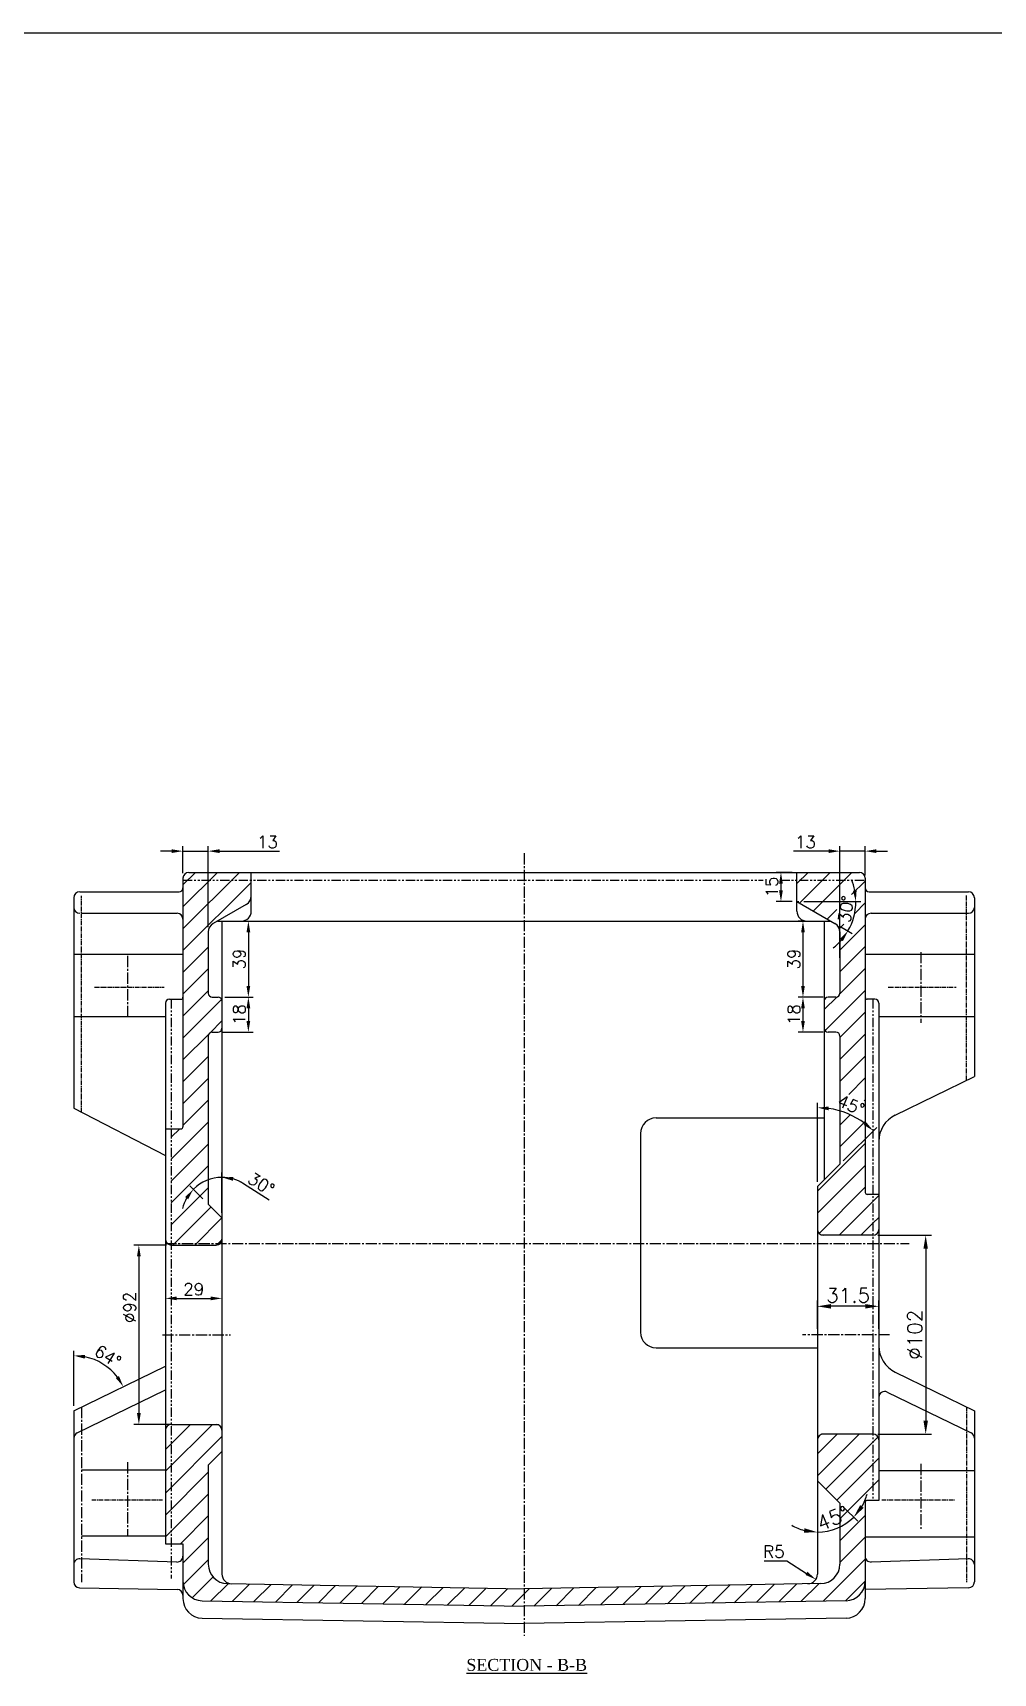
# Model space of a CAD drawing. Header units: millimetres. Extents: x -3508 to 12243, y -3609 to 4092.
# Drawn here: x -88 to 405, y 206 to 1048 of the extents above; entities that cross this region are included whole.
import ezdxf

# ---------------------------------------------------------------- set-up
doc = ezdxf.new("R2010")
doc.units = ezdxf.units.MM
doc.header["$LTSCALE"] = 0.3
doc.header["$PDSIZE"] = -50
doc.linetypes.add('CENTER2', pattern=[28.575, 19.05, -3.175, 3.175, -3.175])
doc.linetypes.add('PHANTOM2', pattern=[31.75, 15.875, -3.175, 3.175, -3.175, 3.175, -3.175])
for name, color, linetype in [('center', 1, 'CENTER2'), ('CHAIN ...', 8, 'PHANTOM2'), ('ht', 6, 'Continuous')]:
    doc.layers.add(name, color=color, linetype=linetype)
doc.styles.add('ROMANTIC', font='romantic.ttf')
doc.styles.add('rs', font='romans.shx')
doc.dimstyles.new('sarab', dxfattribs={"dimscale": 3, "dimtxt": 2.5, "dimasz": 2.3, "dimexe": 1, "dimexo": 1, "dimtad": 1, "dimdec": 3, "dimdsep": 46, "dimtxsty": 'rs', "dimcen": 0, "dimclrd": 1, "dimclre": 1, "dimclrt": 7, "dimadec": 3, "dimazin": 2, "dimtfac": 1, "dimtdec": 3, "dimtmove": 0, "dimatfit": 3, "dimfxl": 0, "dimarcsym": 0})
doc.dimstyles.new('sarab$0', dxfattribs={"dimscale": 3, "dimtxt": 2.5, "dimasz": 2.3, "dimexe": 1, "dimexo": 1, "dimtad": 1, "dimdec": 3, "dimdsep": 46, "dimtxsty": 'rs', "dimcen": 0, "dimclrd": 1, "dimclre": 1, "dimclrt": 7, "dimadec": 3, "dimazin": 2, "dimtfac": 1, "dimtdec": 3, "dimtmove": 0, "dimatfit": 3, "dimfxl": 0, "dimarcsym": 0})
pattern_1 = [(45, (-6131.779, -43.694), (-5.61266, 5.61266), [])]

# ---------------------------------------------------------------- blocks, each defined once
blk = doc.blocks.new('*D1334')
at = {"color": 1, "lineweight": -2, "transparency": 16777216}
for p, q in [((-16.28, 628.17), (-22.03, 628.17)), ((-10.53, 616.79), (-10.53, 630.67)), ((-10.53, 628.17), (2.47, 628.17)), ((2.47, 589.2), (2.47, 630.67)), ((8.22, 628.17), (38.99, 628.17))]:
    blk.add_line(p, q, dxfattribs=at)
at = {"color": 1, "transparency": 16777216}
for points in [[(-16.28, 629.13), (-16.28, 627.21), (-10.53, 628.17)], [(8.22, 629.13), (8.22, 627.21), (2.47, 628.17)]]:
    blk.add_solid(points, dxfattribs=at)
at = {"layer": 'Defpoints', "color": 0, "transparency": 16777216}
for p in [(2.47, 628.17), (-10.53, 614.29), (2.47, 586.7)]:
    blk.add_point(p, dxfattribs=at)
at = {"color": 7, "transparency": 16777216, "insert": (32.81, 632.86), "char_height": 6.25, "attachment_point": 5, "style": 'rs'}
blk.add_mtext('13', dxfattribs=at)
blk = doc.blocks.new('*D1335')
at = {"color": 1, "lineweight": -2, "transparency": 16777216}
for p, q in [((-19.53, 424.29), (-19.53, 396.19)), ((9.47, 424.29), (9.47, 396.19)), ((-13.78, 398.69), (3.72, 398.69))]:
    blk.add_line(p, q, dxfattribs=at)
at = {"color": 1, "transparency": 16777216}
for points in [[(-13.78, 399.65), (-13.78, 397.73), (-19.53, 398.69)], [(3.72, 399.65), (3.72, 397.73), (9.47, 398.69)]]:
    blk.add_solid(points, dxfattribs=at)
at = {"layer": 'Defpoints', "color": 0, "transparency": 16777216}
for p in [(-19.53, 426.79), (9.47, 426.79), (9.47, 398.69)]:
    blk.add_point(p, dxfattribs=at)
at = {"color": 7, "transparency": 16777216, "insert": (-5.03, 403.38), "char_height": 6.25, "attachment_point": 5, "style": 'rs'}
blk.add_mtext('29', dxfattribs=at)
blk = doc.blocks.new('*D1336')
at = {"color": 1, "lineweight": -2, "transparency": 16777216}
for p, q in [((-19.03, 426.04), (-35.66, 426.04)), ((-33.16, 420.29), (-33.16, 339.79)), ((-16.53, 334.04), (-35.66, 334.04))]:
    blk.add_line(p, q, dxfattribs=at)
at = {"color": 1, "transparency": 16777216}
for points in [[(-34.12, 420.29), (-32.2, 420.29), (-33.16, 426.04)], [(-34.12, 339.79), (-32.2, 339.79), (-33.16, 334.04)]]:
    blk.add_solid(points, dxfattribs=at)
at = {"layer": 'Defpoints', "color": 0, "transparency": 16777216}
for p in [(-16.53, 426.04), (-33.16, 334.04), (-14.03, 334.04)]:
    blk.add_point(p, dxfattribs=at)
at = {"color": 7, "transparency": 16777216, "insert": (-37.85, 394.05), "char_height": 6.25, "attachment_point": 5, "rotation": 90, "style": 'rs'}
blk.add_mtext('%%C92', dxfattribs=at)
blk = doc.blocks.new('*D1193')
at = {"color": 1, "lineweight": -2, "transparency": 16777216}
for p, q in [((345.97, 431.04), (373.5, 431.04)), ((370.5, 424.14), (370.5, 335.94)), ((345.97, 329.04), (373.5, 329.04))]:
    blk.add_line(p, q, dxfattribs=at)
at = {"color": 1, "transparency": 16777216}
for points in [[(369.35, 424.14), (371.65, 424.14), (370.5, 431.04)], [(369.35, 335.94), (371.65, 335.94), (370.5, 329.04)]]:
    blk.add_solid(points, dxfattribs=at)
at = {"layer": 'Defpoints', "color": 0, "transparency": 16777216}
for p in [(342.97, 431.04), (342.97, 329.04), (370.5, 329.04)]:
    blk.add_point(p, dxfattribs=at)
at = {"color": 7, "transparency": 16777216, "insert": (364.88, 380.04), "char_height": 7.5, "attachment_point": 5, "rotation": 90, "style": 'rs'}
blk.add_mtext('%%C102', dxfattribs=at)
blk = doc.blocks.new('*D1337')
at = {"color": 1, "lineweight": -2, "transparency": 16777216}
for p, q in [((23.53, 592.29), (25.52, 592.29)), ((23.02, 586.54), (23.02, 559.04)), ((10.97, 553.29), (25.52, 553.29))]:
    blk.add_line(p, q, dxfattribs=at)
at = {"color": 1, "transparency": 16777216}
for points in [[(22.06, 586.54), (23.98, 586.54), (23.02, 592.29)], [(22.06, 559.04), (23.98, 559.04), (23.02, 553.29)]]:
    blk.add_solid(points, dxfattribs=at)
at = {"layer": 'Defpoints', "color": 0, "transparency": 16777216}
for p in [(21.03, 592.29), (8.47, 553.29), (23.02, 553.29)]:
    blk.add_point(p, dxfattribs=at)
at = {"color": 7, "transparency": 16777216, "insert": (18.33, 572.79), "char_height": 6.25, "attachment_point": 5, "rotation": 90, "style": 'rs'}
blk.add_mtext('39', dxfattribs=at)
blk = doc.blocks.new('*D1338')
at = {"color": 1, "lineweight": -2, "transparency": 16777216}
for p, q in [((10.97, 553.29), (25.52, 553.29)), ((23.02, 547.54), (23.02, 541.04)), ((9.97, 535.29), (25.52, 535.29))]:
    blk.add_line(p, q, dxfattribs=at)
at = {"color": 1, "transparency": 16777216}
for points in [[(22.06, 547.54), (23.98, 547.54), (23.02, 553.29)], [(22.06, 541.04), (23.98, 541.04), (23.02, 535.29)]]:
    blk.add_solid(points, dxfattribs=at)
at = {"layer": 'Defpoints', "color": 0, "transparency": 16777216}
for p in [(8.47, 553.29), (7.47, 535.29), (23.02, 535.29)]:
    blk.add_point(p, dxfattribs=at)
at = {"color": 7, "transparency": 16777216, "insert": (18.33, 544.29), "char_height": 6.25, "attachment_point": 5, "rotation": 90, "style": 'rs'}
blk.add_mtext('18', dxfattribs=at)
blk = doc.blocks.new('*D1339')
at = {"color": 1, "lineweight": -2, "transparency": 16777216}
for p, q in [((9.47, 442.54), (9.47, 463.28)), ((-0.3, 449.81), (-6.96, 456.48)), ((20.52, 457.6), (33.75, 449.27))]:
    blk.add_line(p, q, dxfattribs=at)
for start, end in [(90, 135), (57.81543, 90), (58.13433, 74.06717), (150.93283, 166.86567)]:
    blk.add_arc((9.47, 440.04), 20.74, start, end, dxfattribs=at)
at = {"color": 1, "transparency": 16777216}
for points in [[(-9.42, 450.69), (-7.89, 449.54), (-5.2, 454.71)], [(15.03, 459.04), (15.3, 460.94), (9.47, 460.78)]]:
    blk.add_solid(points, dxfattribs=at)
at = {"layer": 'Defpoints', "color": 0, "transparency": 16777216}
for p in [(-0.9, 458), (1.47, 448.04), (9.47, 440.04), (9.47, 440.04), (9.47, 257.25)]:
    blk.add_point(p, dxfattribs=at)
at = {"color": 7, "transparency": 16777216, "insert": (29.63, 457.4), "char_height": 6.25, "attachment_point": 5, "rotation": 327.81543, "style": 'rs'}
blk.add_mtext('30%%D', dxfattribs=at)
blk = doc.blocks.new('*D1194')
at = {"color": 1, "lineweight": -2, "transparency": 16777216}
blk.add_line((-66.53, 343.56), (-66.53, 371.8), dxfattribs=at)
blk.add_arc((-66.53, 341.06), 28.24, 37.69053, 78.31338, dxfattribs=at)
at = {"color": 1, "transparency": 16777216}
for points in [[(-60.91, 367.76), (-60.71, 369.67), (-66.53, 369.3)], [(-43.37, 358.83), (-45, 357.82), (-41.15, 353.44)]]:
    blk.add_solid(points, dxfattribs=at)
at = {"layer": 'Defpoints', "color": 0, "transparency": 16777216}
for p in [(-23.53, 362.04), (-47.39, 361.83), (-70.53, 339.11), (-66.53, 341.06), (-66.53, 251.18)]:
    blk.add_point(p, dxfattribs=at)
at = {"color": 7, "transparency": 16777216, "insert": (-49.08, 368.98), "char_height": 6.25, "attachment_point": 5, "rotation": 328.00195, "style": 'rs'}
blk.add_mtext('64°', dxfattribs=at)
blk = doc.blocks.new('*D1340')
at = {"color": 1, "lineweight": -2, "transparency": 16777216}
for p, q in [((306.97, 592.29), (305.05, 592.29)), ((307.55, 586.54), (307.55, 559.04)), ((317.97, 553.29), (305.05, 553.29))]:
    blk.add_line(p, q, dxfattribs=at)
at = {"color": 1, "transparency": 16777216}
for points in [[(306.59, 586.54), (308.51, 586.54), (307.55, 592.29)], [(306.59, 559.04), (308.51, 559.04), (307.55, 553.29)]]:
    blk.add_solid(points, dxfattribs=at)
at = {"layer": 'Defpoints', "color": 0, "transparency": 16777216}
for p in [(309.47, 592.29), (307.55, 553.29), (320.47, 553.29)]:
    blk.add_point(p, dxfattribs=at)
at = {"color": 7, "transparency": 16777216, "insert": (302.86, 572.79), "char_height": 6.25, "attachment_point": 5, "rotation": 90, "style": 'rs'}
blk.add_mtext('39', dxfattribs=at)
blk = doc.blocks.new('*D1341')
at = {"color": 1, "lineweight": -2, "transparency": 16777216}
for p, q in [((317.97, 553.29), (305.05, 553.29)), ((307.55, 547.54), (307.55, 541.04)), ((317.97, 535.29), (305.05, 535.29))]:
    blk.add_line(p, q, dxfattribs=at)
at = {"color": 1, "transparency": 16777216}
for points in [[(306.59, 547.54), (308.51, 547.54), (307.55, 553.29)], [(306.59, 541.04), (308.51, 541.04), (307.55, 535.29)]]:
    blk.add_solid(points, dxfattribs=at)
at = {"layer": 'Defpoints', "color": 0, "transparency": 16777216}
for p in [(320.47, 553.29), (307.55, 535.29), (320.47, 535.29)]:
    blk.add_point(p, dxfattribs=at)
at = {"color": 7, "transparency": 16777216, "insert": (302.86, 544.29), "char_height": 6.25, "attachment_point": 5, "rotation": 90, "style": 'rs'}
blk.add_mtext('18', dxfattribs=at)
blk = doc.blocks.new('*D1342')
at = {"color": 1, "lineweight": -2, "transparency": 16777216}
blk.add_line((328.59, 291.42), (335.71, 284.3), dxfattribs=at)
for start, end in [(330.05644, 345.11287), (270, 315), (239.88713, 254.94356)]:
    blk.add_arc((314.97, 305.04), 26.33, start, end, dxfattribs=at)
at = {"color": 1, "transparency": 16777216}
for points in [[(338.7, 291.2), (336.88, 292.59), (333.59, 286.42)], [(308.28, 280.75), (307.98, 278.47), (314.97, 278.71)]]:
    blk.add_solid(points, dxfattribs=at)
at = {"layer": 'Defpoints', "color": 0, "transparency": 16777216}
for p in [(314.97, 456.04), (314.97, 305.04), (326.47, 293.54), (321.79, 279.6), (314.97, 257.19)]:
    blk.add_point(p, dxfattribs=at)
at = {"color": 7, "transparency": 16777216, "insert": (322.9, 285.91), "char_height": 7.5, "attachment_point": 5, "rotation": 22.5, "style": 'rs'}
blk.add_mtext('45°', dxfattribs=at)
blk = doc.blocks.new('*D1343')
at = {"color": 1, "lineweight": -2, "transparency": 16777216}
for p, q in [((314.97, 383.04), (314.97, 397.61)), ((346.47, 383.04), (346.47, 397.61)), ((339.57, 394.61), (321.87, 394.61))]:
    blk.add_line(p, q, dxfattribs=at)
at = {"color": 1, "transparency": 16777216}
for points in [[(321.87, 395.76), (321.87, 393.46), (314.97, 394.61)], [(339.57, 395.76), (339.57, 393.46), (346.47, 394.61)]]:
    blk.add_solid(points, dxfattribs=at)
at = {"layer": 'Defpoints', "color": 0, "transparency": 16777216}
for p in [(314.97, 394.61), (314.97, 380.04), (346.47, 380.04)]:
    blk.add_point(p, dxfattribs=at)
at = {"color": 7, "transparency": 16777216, "insert": (330.72, 400.23), "char_height": 7.5, "attachment_point": 5, "style": 'rs'}
blk.add_mtext('31.5', dxfattribs=at)
blk = doc.blocks.new('*D1426')
at = {"color": 1, "lineweight": -2, "transparency": 16777216}
for p, q in [((301.97, 617.29), (293.75, 617.29)), ((296.25, 611.54), (296.25, 608.04)), ((301.97, 602.29), (293.75, 602.29))]:
    blk.add_line(p, q, dxfattribs=at)
at = {"color": 1, "transparency": 16777216}
for points in [[(295.29, 611.54), (297.21, 611.54), (296.25, 617.29)], [(295.29, 608.04), (297.21, 608.04), (296.25, 602.29)]]:
    blk.add_solid(points, dxfattribs=at)
at = {"layer": 'Defpoints', "color": 0, "transparency": 16777216}
for p in [(304.47, 617.29), (296.25, 602.29), (304.47, 602.29)]:
    blk.add_point(p, dxfattribs=at)
at = {"color": 7, "transparency": 16777216, "insert": (291.56, 609.79), "char_height": 6.25, "attachment_point": 5, "rotation": 90, "style": 'rs'}
blk.add_mtext('15', dxfattribs=at)
blk = doc.blocks.new('*D1453')
at = {"color": 1, "lineweight": -2, "transparency": 16777216}
for p, q in [((307.95, 602.29), (337.17, 602.29)), ((326.14, 589.78), (332.79, 585.94))]:
    blk.add_line(p, q, dxfattribs=at)
for start, end in [(10.92792, 21.85584), (330, 360), (308.14416, 319.07208)]:
    blk.add_arc((304.47, 602.29), 30.19, start, end, dxfattribs=at)
at = {"color": 1, "transparency": 16777216}
for points in [[(335.07, 608.1), (333.16, 607.92), (334.67, 602.29)], [(326.5, 583.07), (328.06, 581.95), (330.62, 587.19)]]:
    blk.add_solid(points, dxfattribs=at)
at = {"layer": 'Defpoints', "color": 0, "transparency": 16777216}
for p in [(304.47, 602.29), (304.47, 602.29), (305.45, 602.29), (323.97, 591.03), (332.84, 591.96)]:
    blk.add_point(p, dxfattribs=at)
at = {"color": 7, "transparency": 16777216, "insert": (329.68, 598.39), "char_height": 6.25, "attachment_point": 5, "rotation": 81.20983, "style": 'rs'}
blk.add_mtext('30°', dxfattribs=at)
blk = doc.blocks.new('*D1211')
at = {"color": 1, "lineweight": -2, "transparency": 16777216}
for p, q in [((287.56, 264.07), (299.24, 264.07)), ((299.24, 264.07), (309.34, 257.58))]:
    blk.add_line(p, q, dxfattribs=at)
at = {"color": 1, "transparency": 16777216}
blk.add_solid([(309.86, 258.39), (308.82, 256.78), (314.18, 254.47)], dxfattribs=at)
at = {"layer": 'Defpoints', "color": 0, "transparency": 16777216}
for p in [(309.97, 257.18), (314.18, 254.47)]:
    blk.add_point(p, dxfattribs=at)
at = {"color": 7, "transparency": 16777216, "insert": (292.62, 268.76), "char_height": 6.25, "attachment_point": 5, "style": 'rs'}
blk.add_mtext('R5', dxfattribs=at)
blk = doc.blocks.new('_DatumFilled')
at = {"color": 0, "linetype": 'ByBlock'}
blk.add_solid([(0, 0.58), (-1, 0), (0, -0.58)], dxfattribs=at)
blk = doc.blocks.new('*D1281')
at = {"color": 1, "lineweight": -2, "transparency": 16777216}
for p, q in [((314.97, 458.54), (314.97, 499.05)), ((328.24, 469.31), (345.39, 486.45))]:
    blk.add_line(p, q, dxfattribs=at)
blk.add_arc((314.97, 456.04), 40.51, 53.13907, 81.86093, dxfattribs=at)
at = {"color": 1, "transparency": 16777216}
for points in [[(320.64, 495.19), (320.78, 497.1), (314.97, 496.55)], [(339.9, 489.18), (338.65, 487.73), (343.62, 484.69)]]:
    blk.add_solid(points, dxfattribs=at)
at = {"layer": 'Defpoints', "color": 0, "transparency": 16777216}
for p in [(335.23, 491.12), (326.47, 467.54), (314.97, 456.04), (314.97, 456.04), (314.97, 257.19)]:
    blk.add_point(p, dxfattribs=at)
at = {"color": 7, "transparency": 16777216, "insert": (332.27, 497.8), "char_height": 6.25, "attachment_point": 5, "rotation": 337.5, "style": 'rs'}
blk.add_mtext('45°', dxfattribs=at)
blk = doc.blocks.new('*D1548')
at = {"color": 1, "lineweight": -2, "transparency": 16777216}
for p, q in [((320.72, 628.17), (302.62, 628.17)), ((326.47, 573.49), (326.47, 630.67)), ((339.47, 628.17), (326.47, 628.17)), ((339.47, 615.79), (339.47, 630.67)), ((345.22, 628.17), (350.97, 628.17))]:
    blk.add_line(p, q, dxfattribs=at)
at = {"color": 1, "transparency": 16777216}
for points in [[(320.72, 629.13), (320.72, 627.21), (326.47, 628.17)], [(345.22, 629.13), (345.22, 627.21), (339.47, 628.17)]]:
    blk.add_solid(points, dxfattribs=at)
at = {"layer": 'Defpoints', "color": 0, "transparency": 16777216}
for p in [(326.47, 628.17), (339.47, 613.29), (326.47, 570.99)]:
    blk.add_point(p, dxfattribs=at)
at = {"color": 7, "transparency": 16777216, "insert": (308.8, 632.86), "char_height": 6.25, "attachment_point": 5, "style": 'rs'}
blk.add_mtext('13', dxfattribs=at)

msp = doc.modelspace()

# ---------------------------------------------------------------- hatches: boundary and pattern name
at = {"layer": 'ht'}
h = msp.add_hatch(dxfattribs=at)
h.set_pattern_fill('ANSI31', color=256, scale=2.5, style=0)
h.set_pattern_definition(pattern_1)
h.paths.add_polyline_path([(346.4719, 452.0565), (343.4719, 452.0565), (343.4719, 431.0392, 0.41421356), (346.4719, 434.0392)])
h.paths.add_polyline_path([(346.4719, 326.0392, 0.41421356), (343.4719, 329.0392), (343.4719, 295.0392), (346.4719, 295.0392)])
h.paths.add_polyline_path([(339.4719, 294.0392, -0.41421356), (340.4719, 295.0392), (343.4719, 295.0392), (343.4719, 329.0392), (317.9719, 329.0392, 0.41421356), (314.9719, 326.0392), (314.9719, 305.0392), (326.4719, 293.5392), (326.4719, 262.3055, -0.40920189), (316.6433, 252.3069), (164.4719, 249.6983), (164.4719, 240.697), (329.6433, 243.5285, 0.40920189), (339.4719, 253.527)])
h.paths.add_polyline_path([(2.4719, 313.0392), (9.4719, 320.0392), (9.4719, 331.0392, 0.41421356), (6.4719, 334.0392), (-16.5281, 334.0392), (-16.5281, 272.7799), (-10.5281, 272.7799), (-10.5281, 253.527, 0.40920189), (-0.6995, 243.5285), (164.4719, 240.697), (164.4719, 249.6983), (14.8001, 252.2641, -0.04143642), (13.9729, 252.2783), (12.3005, 252.3069, -0.40920189), (2.4719, 262.3055)])
h.paths.add_polyline_path([(-16.5281, 334.0392, 0.41421356), (-19.5281, 331.0392), (-19.5281, 272.7799), (-16.5281, 272.7799)])
h.paths.add_polyline_path([(8.4562, 426.7892), (-16.5281, 426.7892), (-16.5281, 426.0392), (6.4719, 426.0392, 0.18267581)])
h.paths.add_polyline_path([(9.4719, 551.2892, 0.41421356), (7.4719, 553.2892), (4.4719, 553.2892, -0.41421356), (2.4719, 555.2892), (2.4719, 586.7007, -0.26794919), (4.9719, 591.0308), (21.9719, 600.8458, 0.26794919), (24.4719, 605.1759), (24.4719, 613.2892), (-10.5281, 613.2892), (-10.5281, 486.6868, -0.41421356), (-11.5281, 485.6868), (-16.5281, 485.6868), (-16.5281, 426.7892), (8.4562, 426.7892, 0.21525044), (9.4719, 429.0392), (9.4719, 440.0392), (2.4719, 447.0392), (2.4719, 533.2892, -0.41421356), (4.4719, 535.2892), (7.4719, 535.2892, 0.41421356), (9.4719, 537.2892)])
h.paths.add_polyline_path([(24.4719, 613.2892), (24.4719, 617.2892), (-7.5281, 617.2892, 0.41421356), (-10.5281, 614.2892), (-10.5281, 613.2892)])
h.paths.add_polyline_path([(316.3877, 277.123), (333.7104, 284.2983), (329.4052, 294.692), (312.0825, 287.5167)], flags=25)
h = msp.add_hatch(dxfattribs=at)
h.set_pattern_fill('ANSI31', color=256, scale=2.5, style=0)
h.set_pattern_definition(pattern_1)
h.paths.add_polyline_path([(336.4719, 617.2892), (304.4719, 617.2892), (304.4719, 613.2892), (339.4719, 613.2892), (339.4719, 614.2892, 0.41421356)])
edge = h.paths.add_edge_path()
edge.add_arc((317.9719, 434.0392), 3, 180, 270, ccw=False)
edge.add_line((314.9719, 434.0392), (314.9719, 456.0392))
edge.add_line((314.9719, 456.0392), (326.4719, 467.5392))
edge.add_line((326.4719, 467.5392), (326.4719, 495.1253))
edge.add_line((326.4719, 495.1253), (337.6929, 490.4774))
edge.add_line((337.6929, 490.4774), (339.4719, 494.7723))
edge.add_line((339.4719, 494.7723), (339.4719, 453.0565))
edge.add_arc((340.4719, 453.0565), 1, 180, 270)
edge.add_line((340.4719, 452.0565), (343.4719, 452.0565))
edge.add_line((343.4719, 452.0565), (343.4719, 431.0392))
edge.add_line((343.4719, 431.0392), (317.9719, 431.0392))
edge = h.paths.add_edge_path()
edge.add_line((326.8449, 505.1182), (326.4719, 504.2177))
edge.add_line((326.4719, 504.2177), (326.4719, 533.2892))
edge.add_arc((324.4719, 533.2892), 2, 0, 90)
edge.add_line((324.4719, 535.2892), (320.4719, 535.2892))
edge.add_arc((320.4719, 537.2892), 2, 180, 270, ccw=False)
edge.add_line((318.4719, 537.2892), (318.4719, 551.2892))
edge.add_arc((320.4719, 551.2892), 2, 90, 180, ccw=False)
edge.add_line((320.4719, 553.2892), (324.4719, 553.2892))
edge.add_arc((324.4719, 555.2892), 2, 270, 360)
edge.add_line((326.4719, 555.2892), (326.4719, 586.7007))
edge.add_arc((321.4719, 586.7007), 5, 360, 420)
edge.add_line((323.9719, 591.0308), (304.4719, 602.2892))
edge.add_line((304.4719, 602.2892), (304.4719, 613.2892))
edge.add_line((304.4719, 613.2892), (339.4719, 613.2892))
edge.add_line((339.4719, 613.2892), (339.4719, 499.888))
edge.add_line((339.4719, 499.888), (326.8449, 505.1182))
h.paths.add_polyline_path([(323.8518, 591.387), (326.2396, 606.8285), (335.5045, 605.3959), (333.1167, 589.9544)], flags=16)

# ---------------------------------------------------------------- linework, layer by layer
for p, q in [((-3507.7534, 1048.0638), (1845.5929, 1048.0638)), ((-7.5281, 617.2892), (336.4719, 617.2892)), ((24.4719, 597.2892), (24.4719, 617.2892)), ((304.4719, 597.2892), (304.4719, 617.2892)), ((-63.5281, 607.2892), (-12.5281, 607.2892)), ((-10.5281, 614.2892), (-10.5281, 486.6868)), ((339.4719, 614.2892), (339.4719, 453.0565)), ((341.4719, 607.2892), (392.4719, 607.2892)), ((-66.5281, 604.2892), (-66.5281, 601.2892)), ((-66.5281, 604.2892), (-66.5281, 532.2892)), ((21.9719, 600.8458), (4.9719, 591.0308)), ((304.4719, 602.2892), (323.9719, 591.0308)), ((304.4719, 602.2892), (305.4502, 602.2892)), ((395.4719, 604.2892), (395.4719, 512.5186)), ((-62.5281, 596.2892), (-13.5281, 596.2892)), ((7.1514, 592.2892), (321.7924, 592.2892)), ((9.4719, 592.2892), (9.4719, 440.0392)), ((318.4719, 592.2892), (318.4719, 459.5392)), ((342.4719, 596.2892), (392.4719, 596.2892)), ((2.4719, 586.7007), (2.4719, 555.2892)), ((326.4719, 586.7007), (326.4719, 555.2892)), ((-66.5281, 575.2892), (-10.5281, 575.2892)), ((339.4719, 575.2892), (395.4719, 575.2892)), ((-19.5281, 550.1763), (-19.5281, 272.7799)), ((-17.5281, 552.1763), (-11.5281, 552.1763)), ((4.4719, 553.2892), (7.4719, 553.2892)), ((324.4719, 553.2892), (320.4719, 553.2892)), ((344.4719, 552.1763), (340.4719, 552.1763)), ((346.4719, 550.1763), (346.4719, 295.0392)), ((-66.5281, 543.2892), (-19.5281, 543.2892)), ((346.4719, 543.2892), (395.4719, 543.2892)), ((-66.5281, 532.2892), (-66.5281, 496.3661)), ((2.4719, 533.2892), (2.4719, 447.0392)), ((4.4719, 535.2892), (7.4719, 535.2892)), ((324.4719, 535.2892), (320.4719, 535.2892)), ((326.4719, 533.2892), (326.4719, 467.5392)), ((354.8954, 492.7247), (395.4719, 512.5186)), ((-66.5281, 496.3661), (-19.5281, 471.9622)), ((232.2129, 491.2888), (318.2129, 491.2888)), ((-19.5281, 485.6868), (-11.5281, 485.6868)), ((224.2129, 483.2888), (224.2129, 381.2888)), ((326.4719, 467.5392), (314.9719, 456.0392)), ((314.9719, 456.0392), (314.9719, 257.1933)), ((2.4719, 447.0392), (9.4719, 440.0392)), ((346.4719, 452.0565), (340.4719, 452.0565)), ((9.4719, 440.0392), (9.4719, 257.2533)), ((343.4719, 431.0392), (316.9719, 431.0392)), ((-16.5281, 426.0392), (6.4719, 426.0392)), ((232.2129, 373.2888), (314.9719, 373.2888)), ((-66.5281, 341.0597), (-19.5281, 363.9871)), ((354.8954, 360.8536), (395.4719, 341.0597)), ((-64.8434, 329.6425), (-19.5281, 351.7481)), ((350.7872, 350.6186), (393.7872, 329.6425)), ((-66.5281, 341.0597), (-66.5281, 253.1982)), ((395.4719, 341.0597), (395.4719, 253.1982)), ((-16.5281, 334.0392), (7.4719, 334.0392)), ((343.4719, 329.0392), (316.9719, 329.0392)), ((2.4719, 313.0392), (9.4719, 320.0392)), ((2.4719, 313.0392), (2.4719, 262.3055)), ((-62.5281, 310.7892), (-19.5281, 310.7892)), ((326.4719, 293.5392), (314.9719, 305.0392)), ((346.4719, 310.4123), (395.4719, 310.4123)), ((346.4719, 295.0392), (340.4719, 295.0392)), ((326.4719, 293.5392), (326.4719, 262.3055)), ((339.4719, 294.0392), (339.4719, 244.6192)), ((-62.5281, 276.7892), (-19.5281, 276.7892)), ((-19.5281, 272.7799), (-10.5281, 272.7799)), ((-10.5281, 272.7799), (-10.5281, 244.6192)), ((339.4719, 276.4123), (395.4719, 276.4123)), ((-13.6309, 263.402), (-63.4253, 265.1092)), ((392.3691, 265.1092), (342.5747, 263.402)), ((-63.5795, 250.1986), (-13.4767, 249.3397)), ((12.3005, 252.3069), (164.6261, 249.6956)), ((316.6433, 252.3069), (164.3176, 249.6956)), ((164.4719, 246.2892), (164.4719, 246.2892)), ((392.5233, 250.1986), (339.4719, 249.2892)), ((-0.6995, 243.5285), (164.4719, 240.697)), ((329.6433, 243.5285), (164.4719, 240.697)), ((-0.6995, 234.6207), (164.4719, 231.7892)), ((329.6433, 234.6207), (164.4719, 231.7892))]:
    msp.add_line(p, q)
for centre, radius, start, end in [((-7.5281, 614.2892), 3, 90, 180), ((336.4719, 614.2892), 3, 0, 90), ((-63.5281, 604.2892), 3, 90, 180), ((-12.5281, 609.2892), 2, 270, 0), ((341.4719, 609.2892), 2, 180, 270), ((392.4719, 604.2892), 3, 0, 90), ((-63.5281, 599.2892), 3, 180, 270), ((19.4719, 605.1759), 5, 300, 0), ((392.4719, 599.2892), 3, 270, 0), ((-13.5281, 593.2892), 3, 0, 90), ((7.4719, 586.7007), 5, 120, 180), ((19.4719, 597.2892), 5, 270, 0), ((309.4719, 597.2892), 5, 180, 270), ((321.4719, 586.7007), 5, 0, 60), ((342.4719, 593.2892), 3, 90, 180), ((-17.5281, 550.1763), 2, 90, 180), ((-11.5281, 553.1763), 1, 270, 0), ((4.4719, 555.2892), 2, 180, 270), ((7.4719, 551.2892), 2, 0, 90), ((320.4719, 551.2892), 2, 90, 180), ((324.4719, 555.2892), 2, 270, 0), ((340.4719, 553.1763), 1, 180, 270), ((344.4719, 550.1763), 2, 0, 90), ((4.4719, 533.2892), 2, 90, 180), ((7.4719, 537.2892), 2, 270, 0), ((320.4719, 537.2892), 2, 180, 270), ((324.4719, 533.2892), 2, 0, 90), ((232.2129, 483.2888), 8, 90, 180), ((361.4719, 479.2432), 15, 116.003909, 180), ((-11.5281, 486.6868), 1, 270, 0), ((340.4719, 453.0565), 1, 180, 270), ((317.9719, 434.0392), 3, 180, 270), ((343.4719, 434.0392), 3, 270, 0), ((-16.5281, 429.0392), 3, 180, 270), ((6.4719, 429.0392), 3, 270, 0), ((232.2129, 381.2888), 8, 180, 270), ((361.4719, 374.3351), 15, 180, 243.996091), ((349.4719, 347.9224), 3, 63.996091, 180), ((-63.5281, 326.9462), 3, 116.003909, 180), ((-16.5281, 331.0392), 3, 90, 180), ((6.4719, 331.0392), 3, 0, 90), ((317.9719, 326.0392), 3, 90, 180), ((343.4719, 326.0392), 3, 0, 90), ((392.4719, 326.9462), 3, 0, 63.996091), ((340.4719, 294.0392), 1, 90, 180), ((-63.5281, 262.111), 3, 88.0363425, 180), ((-13.5281, 266.4002), 3, 268.0363425, 0), ((12.4719, 262.3055), 10, 180, 269.0178828), ((316.4719, 262.3055), 10, 270.9821172, 0), ((342.4719, 266.4002), 3, 180, 271.9636575), ((392.4719, 262.111), 3, 0, 91.9636575), ((-63.5281, 253.1982), 3, 180, 269.0178828), ((-0.5281, 253.527), 10, 180, 269.0178828), ((14.4719, 257.2533), 5, 180, 269.0178828), ((309.9719, 257.1933), 5, 270.9821172, 0), ((329.4719, 253.527), 10, 270.9821172, 0), ((392.4719, 253.1982), 3, 270.9821172, 0), ((-13.5281, 246.3401), 3, 0, 89.0178828), ((-0.5281, 244.6192), 10, 180, 269.0178828), ((329.4719, 244.6192), 10, 270.9821172, 0)]:
    msp.add_arc(centre, radius, start, end)
at = {"layer": 'center'}
for p, q in [((164.4719, 627.0911), (164.4719, 225.4864)), ((-39.0281, 574.4344), (-39.0281, 542.354)), ((367.9719, 576.3371), (367.9719, 540.1191)), ((-19.631, 426.7892), (362.0309, 426.7892)), ((-21.0595, 380.0392), (13.8145, 380.0392)), ((351.9515, 380.0392), (307.3279, 380.0392)), ((-62.5281, 343.011), (-62.5281, 253.1296)), ((-39.0281, 314.63), (-39.0281, 276.7021)), ((367.9719, 313.7583), (367.9719, 279.863))]:
    msp.add_line(p, q, dxfattribs=at)
at = {"layer": 'center', "ltscale": 0.4}
for p, q in [((-62.5281, 494.2892), (-62.5281, 605.1927)), ((391.4719, 510.5673), (391.4719, 605.4254)), ((-55.8721, 558.2892), (-20.1004, 558.2892)), ((351.3407, 558.2892), (386.1336, 558.2892)), ((391.4719, 343.011), (391.4719, 253.1296)), ((-57.2955, 295.2892), (-21.0525, 295.2892)), ((348.0183, 295.2892), (385.4718, 295.2892))]:
    msp.add_line(p, q, dxfattribs=at)
at = {"layer": 'CHAIN ...'}
for p, q in [((-10.5281, 613.2892), (287.1864, 613.2892)), ((295.9983, 613.2892), (339.4719, 613.2892)), ((-16.5281, 552.1763), (-16.5281, 255.0336)), ((343.4719, 552.1763), (343.4719, 295.0392))]:
    msp.add_line(p, q, dxfattribs=at)

# ---------------------------------------------------------------- texts
at = {"style": 'ROMANTIC'}
msp.add_text('%%USECTION - B-B', height=6.1, dxfattribs=at).set_placement((134.8474, 207.5875))

# ---------------------------------------------------------------- dimensions: what is measured, and where the dimension line sits
dim = msp.add_linear_dim(base=(2.4719, 628.169), p1=(-10.5281, 614.2892), p2=(2.4719, 586.7007), dimstyle='sarab', override={"dimscale": 2.5, "dimdec": 2, "dimadec": 2, "dimtdec": 2, "dimatfit": 0})
dim.commit()
dim.dimension.update_dxf_attribs({"geometry": '*D1334', "text_midpoint": (32.8112, 628.169), "dimtype": 160})
for base, p1, p2, dimstyle, picture, middle in [((326.4719, 628.173), (339.4719, 613.2892), (326.4719, 570.9949), 'sarab$0', '*D1548', (308.7963, 632.8605)), ((9.4719, 398.6899), (-19.5281, 426.7892), (9.4719, 426.7892), 'sarab', '*D1335', (-5.0281, 403.3774))]:
    dim = msp.add_linear_dim(base=base, p1=p1, p2=p2, dimstyle=dimstyle, override={"dimscale": 2.5, "dimdec": 2, "dimadec": 2, "dimtdec": 2, "dimatfit": 0})
    dim.commit()
    dim.dimension.update_dxf_attribs({"geometry": picture, "text_midpoint": middle})
for base, p1, p2, picture, middle in [((296.2503, 602.2892), (304.4719, 617.2892), (304.4719, 602.2892), '*D1426', (291.5628, 609.7892)), ((23.0194, 553.2892), (21.0344, 592.2892), (8.4719, 553.2892), '*D1337', (18.3319, 572.7892)), ((307.55, 553.2892), (309.4719, 592.2892), (320.4719, 553.2892), '*D1340', (302.8625, 572.7892)), ((23.0194, 535.2892), (8.4719, 553.2892), (7.4719, 535.2892), '*D1338', (18.3319, 544.2892)), ((307.55, 535.2892), (320.4719, 553.2892), (320.4719, 535.2892), '*D1341', (302.8625, 544.2892))]:
    dim = msp.add_linear_dim(base=base, p1=p1, p2=p2, angle=90, dimstyle='sarab', override={"dimscale": 2.5, "dimdec": 2, "dimadec": 2, "dimtdec": 2, "dimatfit": 0})
    dim.commit()
    dim.dimension.update_dxf_attribs({"geometry": picture, "text_midpoint": middle})
dim = msp.add_angular_dim_2l(base=(332.8443, 591.9624), line1=((304.4719, 602.2892), (305.4502, 602.2892)), line2=((304.4719, 602.2892), (323.9719, 591.0308)), dimstyle='sarab', override={"dimscale": 2.5, "dimdec": 2, "dimcen": 2.5, "dimadec": 2, "dimtdec": 2})
dim.commit()
dim.dimension.update_dxf_attribs({"geometry": '*D1453', "text_midpoint": (334.3106, 597.6751), "dimtype": 162})
for base, line1, line2, picture, middle in [((335.2278, 491.1234), ((326.4719, 467.5392), (314.9719, 456.0392)), ((314.9719, 456.0392), (314.9719, 257.1933)), '*D1281', (332.2689, 497.7978)), ((-47.3904, 361.8252), ((-70.5281, 339.1085), (-23.5281, 362.0359)), ((-66.5281, 341.0597), (-66.5281, 251.1783)), '*D1194', (-49.0805, 368.9839))]:
    dim = msp.add_angular_dim_2l(base=base, line1=line1, line2=line2, dimstyle='sarab', override={"dimscale": 2.5, "dimdec": 2, "dimadec": 2, "dimtdec": 2, "dimatfit": 0})
    dim.commit()
    dim.dimension.update_dxf_attribs({"geometry": picture, "text_midpoint": middle})
dim = msp.add_angular_dim_2l(base=(-0.9003, 458.0042), line1=((1.4719, 448.0392), (9.4719, 440.0392)), line2=((9.4719, 440.0392), (9.4719, 257.2533)), text='30%%D', dimstyle='sarab', override={"dimscale": 2.5, "dimdec": 2, "dimadec": 2, "dimtdec": 2, "dimatfit": 0})
dim.commit()
dim.dimension.update_dxf_attribs({"geometry": '*D1339', "text_midpoint": (29.6301, 457.4017)})
dim = msp.add_angular_dim_2l(base=(321.7873, 279.6035), line1=((326.4719, 293.5392), (314.9719, 305.0392)), line2=((314.9719, 456.0392), (314.9719, 257.1933)), dimstyle='sarab')
dim.commit()
dim.dimension.update_dxf_attribs({"geometry": '*D1342', "text_midpoint": (322.8965, 285.9075)})
dim = msp.add_linear_dim(base=(370.5021, 329.0392), p1=(342.9719, 431.0392), p2=(342.9719, 329.0392), angle=90, text='%%C<>', dimstyle='sarab')
dim.commit()
dim.dimension.update_dxf_attribs({"geometry": '*D1193', "text_midpoint": (370.5021, 380.0392), "dimtype": 160})
dim = msp.add_linear_dim(base=(-33.159, 334.0392), p1=(-16.5281, 426.0392), p2=(-14.0281, 334.0392), angle=90, text='%%C<>', dimstyle='sarab', override={"dimscale": 2.5, "dimdec": 2, "dimadec": 2, "dimtdec": 2, "dimatfit": 0})
dim.commit()
dim.dimension.update_dxf_attribs({"geometry": '*D1336', "text_midpoint": (-33.159, 394.0466), "dimtype": 160})
dim = msp.add_linear_dim(base=(314.9719, 394.6081), p1=(346.4719, 380.0392), p2=(314.9719, 380.0392), dimstyle='sarab')
dim.commit()
dim.dimension.update_dxf_attribs({"geometry": '*D1343', "text_midpoint": (330.7219, 400.2331)})
dim = msp.add_radius_dim(center=(309.9719, 257.1762), mpoint=(314.1785, 254.4735), dimstyle='sarab', override={"dimscale": 2.5, "dimtoh": 1, "dimdec": 2, "dimcen": 2.5, "dimadec": 1, "dimtdec": 2, "dimtmove": 1, "dimldrblk": 'DatumFilled'})
dim.commit()
dim.dimension.update_dxf_attribs({"geometry": '*D1211', "text_midpoint": (299.245, 264.0679), "dimtype": 164})

doc.saveas('drawing.dxf')
